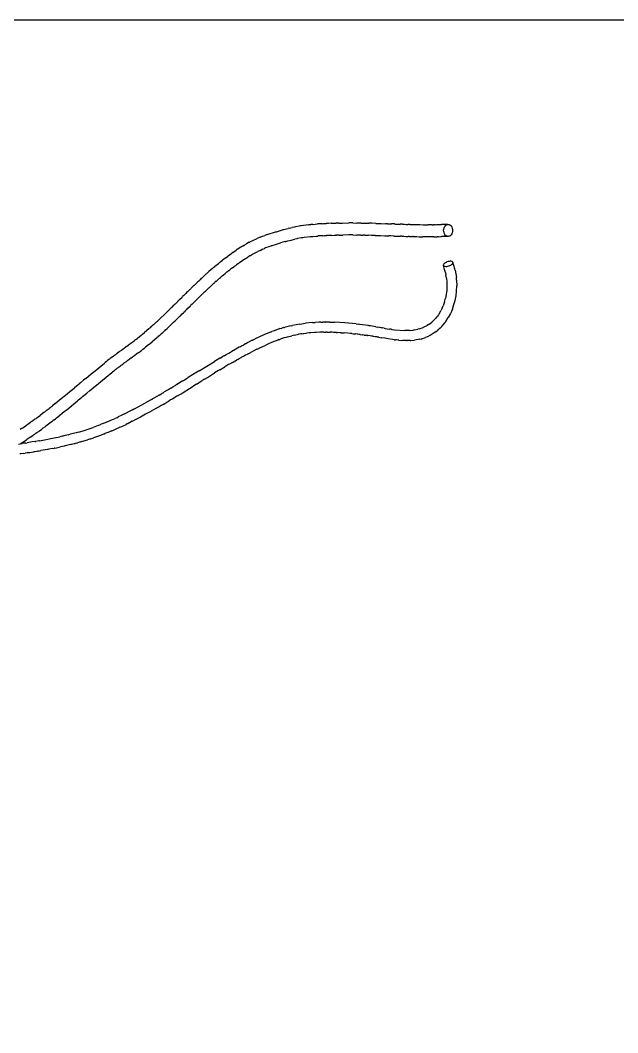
# Model space of a CAD drawing. Header units: millimetres. Extents: x -615 to -131, y -243 to 90.
# Drawn here: x -529.3 to -430.9, y -76.8 to 89.9 of the extents above; entities that cross this region are included whole.
import ezdxf

# ---------------------------------------------------------------- set-up
doc = ezdxf.new("R2010")
doc.units = ezdxf.units.MM
doc.layers.add('BORDER', color=7, linetype='Continuous')
doc.layers.add('VISIBLE', color=7, linetype='Continuous')

msp = doc.modelspace()

# ---------------------------------------------------------------- linework, layer by layer
at = {"layer": 'BORDER'}
msp.add_lwpolyline([(-615.3, -243.41), (-131.5, -243.41), (-131.5, 89.89), (-615.3, 89.89)], close=True, dxfattribs=at)
at = {"layer": 'VISIBLE'}
for points in [[(-488.58, 54.62), (-487.24, 55.06)], [(-487.24, 55.06), (-487.07, 55.09)], [(-487.07, 55.09), (-485.88, 55.44)], [(-485.88, 55.44), (-485.4, 55.57)], [(-485.4, 55.57), (-485.13, 55.63)], [(-484.94, 55.68), (-485.13, 55.63)], [(-484.94, 55.68), (-484.45, 55.79)], [(-484.09, 55.86), (-484.45, 55.79)], [(-483.93, 55.9), (-484.09, 55.86)], [(-483.31, 56.01), (-483.93, 55.9)], [(-483.09, 56.05), (-483.31, 56.01)], [(-482.99, 56.06), (-483.09, 56.05)], [(-481.81, 56.23), (-482.99, 56.06)], [(-481.81, 56.23), (-481.63, 56.25)], [(-481.63, 56.25), (-481.41, 56.27)], [(-481.09, 56.3), (-481.41, 56.27)], [(-481.09, 56.3), (-480.32, 56.36)], [(-480.17, 56.37), (-480.32, 56.36)], [(-479.54, 56.41), (-480.17, 56.37)], [(-479.54, 56.41), (-479.32, 56.42)], [(-479.32, 56.42), (-479.09, 56.43)], [(-479.09, 56.43), (-478.88, 56.44)], [(-478.75, 56.44), (-478.88, 56.44)], [(-478.51, 56.45), (-478.75, 56.44)], [(-478.05, 56.47), (-478.51, 56.45)], [(-478.05, 56.47), (-477.5, 56.49)], [(-477.5, 56.49), (-477.46, 56.49)], [(-477.46, 56.49), (-477.23, 56.49)], [(-476.8, 56.5), (-477.23, 56.49)], [(-476.8, 56.5), (-476.77, 56.5)], [(-476.77, 56.5), (-476.71, 56.51)], [(-476.71, 56.51), (-476.17, 56.52)], [(-476.17, 56.52), (-475.12, 56.53)], [(-474.48, 56.53), (-475.12, 56.53)], [(-474.48, 56.53), (-473.8, 56.52)], [(-473.62, 56.52), (-473.8, 56.52)], [(-473.29, 56.52), (-473.62, 56.52)], [(-473.11, 56.51), (-473.29, 56.52)], [(-473.11, 56.51), (-472.78, 56.51)], [(-472.78, 56.51), (-472.47, 56.5)], [(-472.47, 56.5), (-471.85, 56.49)], [(-471.36, 56.47), (-471.85, 56.49)], [(-470.72, 56.45), (-471.36, 56.47)], [(-470.72, 56.45), (-470.56, 56.45)], [(-470.56, 56.45), (-469.83, 56.43)], [(-469.83, 56.43), (-469.12, 56.4)], [(-468.79, 56.39), (-469.12, 56.4)], [(-468.79, 56.39), (-468.46, 56.38)], [(-468.46, 56.38), (-468.13, 56.37)], [(-467.72, 56.36), (-468.13, 56.37)], [(-467.64, 56.36), (-467.72, 56.36)], [(-467.64, 56.36), (-467.53, 56.35)], [(-467.53, 56.35), (-467.43, 56.35)], [(-467.43, 56.35), (-467.17, 56.34)], [(-467.17, 56.34), (-466.85, 56.33)], [(-466.85, 56.33), (-466.68, 56.33)], [(-466.57, 56.32), (-466.68, 56.33)], [(-466.32, 56.32), (-466.57, 56.32)], [(-466.32, 56.32), (-466, 56.31)], [(-466, 56.31), (-465.71, 56.3)], [(-465.71, 56.3), (-465.64, 56.3)], [(-465.64, 56.3), (-465.41, 56.29)], [(-465.19, 56.28), (-465.41, 56.29)], [(-465.08, 56.28), (-465.19, 56.28)], [(-465.08, 56.28), (-464.64, 56.27)], [(-464.64, 56.27), (-464.58, 56.27)], [(-464.58, 56.27), (-464.54, 56.27)], [(-464.54, 56.27), (-464.17, 56.26)], [(-464.17, 56.26), (-464.06, 56.26)], [(-464.06, 56.26), (-463.89, 56.25)], [(-463.89, 56.25), (-463.46, 56.25)], [(-463.46, 56.25), (-462.93, 56.24)], [(-462.93, 56.24), (-462.07, 56.24)], [(-461.93, 56.24), (-462.07, 56.24)], [(-461.86, 56.24), (-461.93, 56.24)], [(-461.43, 56.24), (-461.86, 56.24)], [(-461.43, 56.24), (-461.22, 56.24)], [(-460.92, 56.24), (-461.22, 56.24)], [(-460.92, 56.24), (-460.7, 56.25)], [(-460.7, 56.25), (-460.41, 56.25)], [(-460.41, 56.25), (-459.95, 56.26)], [(-459.95, 56.26), (-459.88, 56.26)], [(-459.46, 56.28), (-459.88, 56.26)], [(-459.53, 55.32), (-459.51, 55.51)], [(-459.51, 55.12), (-459.53, 55.32)], [(-459.51, 55.51), (-459.47, 55.7)], [(-459.47, 54.94), (-459.51, 55.12)], [(-459.47, 55.7), (-459.4, 55.87)], [(-458.86, 56.3), (-459.46, 56.28)], [(-459.4, 55.87), (-459.3, 56.02)], [(-459.3, 56.02), (-459.19, 56.14)], [(-459.19, 56.14), (-459.06, 56.22)], [(-459.06, 56.22), (-458.92, 56.28)], [(-458.92, 56.28), (-458.82, 56.29)], [(-458.86, 56.3), (-458.82, 56.29)], [(-458.82, 56.29), (-458.78, 56.29)], [(-458.78, 56.29), (-458.63, 56.26)], [(-458.63, 56.26), (-458.5, 56.2)], [(-458.5, 56.2), (-458.37, 56.1)], [(-458.37, 56.1), (-458.26, 55.98)], [(-458.26, 55.98), (-458.17, 55.82)], [(-458.17, 55.82), (-458.11, 55.64)], [(-458.11, 55.64), (-458.07, 55.47)], [(-458.07, 55.11), (-458.11, 54.92)], [(-458.07, 55.47), (-458.06, 55.3)], [(-458.06, 55.3), (-458.07, 55.11)], [(-491.55, 53.34), (-491.97, 53.11)], [(-491.55, 53.34), (-491.47, 53.39)], [(-491.47, 53.39), (-491.44, 53.4)], [(-491.44, 53.4), (-490.95, 53.65)], [(-490.95, 53.65), (-490.25, 53.97)], [(-489.74, 54.19), (-490.25, 53.97)], [(-489.74, 54.19), (-489.38, 54.33)], [(-489.38, 54.33), (-489, 54.47)], [(-488.58, 54.62), (-489, 54.47)], [(-485.65, 53.46), (-486.4, 53.25)], [(-485.65, 53.46), (-485.5, 53.5)], [(-485.5, 53.5), (-485.21, 53.57)], [(-485.21, 53.57), (-484.65, 53.71)], [(-484.65, 53.71), (-484.26, 53.8)], [(-484.26, 53.8), (-484.05, 53.85)], [(-483.72, 53.92), (-484.05, 53.85)], [(-483.57, 53.95), (-483.72, 53.92)], [(-483, 54.06), (-483.57, 53.95)], [(-482.73, 54.1), (-483, 54.06)], [(-482.49, 54.14), (-482.73, 54.1)], [(-481.48, 54.27), (-482.49, 54.14)], [(-481.48, 54.27), (-481.36, 54.29)], [(-481.36, 54.29), (-481.21, 54.3)], [(-481.21, 54.3), (-481.07, 54.32)], [(-481.07, 54.32), (-480.48, 54.37)], [(-480.48, 54.37), (-480.26, 54.38)], [(-480.17, 54.39), (-480.26, 54.38)], [(-479.45, 54.43), (-480.17, 54.39)], [(-479.45, 54.43), (-479.23, 54.44)], [(-479.23, 54.44), (-479.05, 54.45)], [(-479.05, 54.45), (-478.8, 54.46)], [(-478.69, 54.46), (-478.8, 54.46)], [(-478.49, 54.47), (-478.69, 54.46)], [(-477.95, 54.49), (-478.49, 54.47)], [(-477.95, 54.49), (-477.45, 54.51)], [(-477.4, 54.51), (-477.45, 54.51)], [(-477.4, 54.51), (-477.2, 54.51)], [(-477.06, 54.52), (-477.2, 54.51)], [(-476.71, 54.53), (-477.06, 54.52)], [(-476.71, 54.53), (-476.15, 54.54)], [(-475.14, 54.55), (-476.15, 54.54)], [(-474.51, 54.55), (-475.14, 54.55)], [(-474.51, 54.55), (-473.84, 54.54)], [(-473.67, 54.54), (-473.84, 54.54)], [(-473.33, 54.54), (-473.67, 54.54)], [(-473.17, 54.53), (-473.33, 54.54)], [(-473.17, 54.53), (-472.85, 54.53)], [(-472.53, 54.52), (-472.85, 54.53)], [(-472.53, 54.52), (-471.9, 54.51)], [(-471.41, 54.49), (-471.9, 54.51)], [(-470.8, 54.48), (-471.41, 54.49)], [(-470.8, 54.48), (-470.64, 54.47)], [(-470.64, 54.47), (-469.93, 54.45)], [(-469.93, 54.45), (-469.2, 54.43)], [(-469.2, 54.43), (-468.86, 54.42)], [(-468.86, 54.42), (-468.54, 54.41)], [(-468.21, 54.39), (-468.54, 54.41)], [(-467.81, 54.38), (-468.21, 54.39)], [(-467.7, 54.38), (-467.81, 54.38)], [(-467.7, 54.38), (-467.61, 54.38)], [(-467.61, 54.38), (-467.53, 54.37)], [(-467.53, 54.37), (-467.21, 54.36)], [(-467.21, 54.36), (-466.95, 54.35)], [(-466.95, 54.35), (-466.74, 54.35)], [(-466.74, 54.35), (-466.65, 54.34)], [(-466.35, 54.34), (-466.65, 54.34)], [(-466.35, 54.34), (-466.08, 54.33)], [(-466.08, 54.33), (-465.75, 54.32)], [(-465.75, 54.32), (-465.69, 54.32)], [(-465.69, 54.32), (-465.53, 54.31)], [(-465.53, 54.31), (-465.38, 54.31)], [(-465.15, 54.3), (-465.38, 54.31)], [(-465.15, 54.3), (-465.05, 54.3)], [(-465.05, 54.3), (-464.65, 54.29)], [(-464.57, 54.29), (-464.65, 54.29)], [(-464.57, 54.29), (-464.23, 54.28)], [(-464.23, 54.28), (-464.06, 54.28)], [(-464.06, 54.28), (-463.92, 54.28)], [(-463.92, 54.28), (-463.56, 54.27)], [(-463.56, 54.27), (-462.97, 54.26)], [(-462.09, 54.26), (-462.97, 54.26)], [(-461.95, 54.26), (-462.09, 54.26)], [(-461.87, 54.26), (-461.95, 54.26)], [(-461.44, 54.26), (-461.87, 54.26)], [(-461.13, 54.26), (-461.44, 54.26)], [(-461.13, 54.26), (-460.92, 54.26)], [(-460.92, 54.26), (-460.6, 54.27)], [(-460.39, 54.27), (-460.6, 54.27)], [(-460.39, 54.27), (-460.02, 54.28)], [(-460.02, 54.28), (-459.86, 54.28)], [(-458.79, 54.31), (-459.86, 54.28)], [(-459.41, 54.76), (-459.47, 54.94)], [(-459.31, 54.61), (-459.41, 54.76)], [(-459.2, 54.48), (-459.31, 54.61)], [(-459.08, 54.39), (-459.2, 54.48)], [(-458.94, 54.33), (-459.08, 54.39)], [(-458.79, 54.31), (-458.94, 54.33)], [(-458.77, 54.31), (-458.79, 54.31)], [(-458.79, 54.31), (-458.77, 54.31)], [(-458.65, 54.33), (-458.77, 54.31)], [(-458.51, 54.38), (-458.65, 54.33)], [(-458.38, 54.48), (-458.51, 54.38)], [(-458.27, 54.6), (-458.38, 54.48)], [(-458.18, 54.75), (-458.27, 54.6)], [(-458.11, 54.92), (-458.18, 54.75)], [(-494.25, 51.64), (-493.69, 52.03)], [(-493.62, 52.08), (-493.69, 52.03)], [(-493.51, 52.15), (-493.62, 52.08)], [(-492.91, 52.54), (-493.51, 52.15)], [(-492.82, 52.6), (-492.91, 52.54)], [(-492.63, 52.71), (-492.82, 52.6)], [(-492.63, 52.71), (-492.39, 52.86)], [(-492.39, 52.86), (-491.97, 53.11)], [(-490.46, 51.67), (-490.57, 51.62)], [(-490.46, 51.67), (-490.14, 51.84)], [(-489.75, 52.02), (-490.14, 51.84)], [(-489.75, 52.02), (-489.45, 52.16)], [(-489.29, 52.23), (-489.45, 52.16)], [(-489.29, 52.23), (-489.01, 52.34)], [(-488.84, 52.41), (-489.01, 52.34)], [(-488.15, 52.68), (-488.84, 52.41)], [(-487.88, 52.77), (-488.15, 52.68)], [(-487.88, 52.77), (-487.75, 52.82)], [(-487.75, 52.82), (-487.08, 53.04)], [(-487.08, 53.04), (-486.4, 53.25)], [(-496.63, 49.85), (-496.42, 50.02)], [(-496.42, 50.02), (-495.96, 50.39)], [(-495.79, 50.51), (-495.96, 50.39)], [(-495.71, 50.57), (-495.79, 50.51)], [(-495.46, 50.76), (-495.71, 50.57)], [(-495.46, 50.76), (-495.35, 50.85)], [(-495.35, 50.85), (-495.13, 51.01)], [(-495.01, 51.1), (-495.13, 51.01)], [(-495.01, 51.1), (-494.78, 51.26)], [(-494.78, 51.26), (-494.4, 51.53)], [(-494.25, 51.64), (-494.4, 51.53)], [(-493.26, 49.91), (-493.13, 50.01)], [(-493.13, 50.01), (-492.59, 50.38)], [(-492.52, 50.42), (-492.59, 50.38)], [(-492.42, 50.49), (-492.52, 50.42)], [(-492.42, 50.49), (-491.79, 50.91)], [(-491.42, 51.14), (-491.79, 50.91)], [(-491.42, 51.14), (-491.4, 51.15)], [(-491.4, 51.15), (-491.35, 51.18)], [(-491.35, 51.18), (-491.01, 51.38)], [(-491.01, 51.38), (-490.57, 51.62)], [(-459.14, 50.04), (-459.29, 49.96)], [(-458.98, 50.11), (-459.14, 50.04)], [(-458.81, 50.17), (-458.98, 50.11)], [(-458.64, 50.2), (-458.81, 50.17)], [(-458.48, 50.22), (-458.64, 50.2)], [(-458.33, 50.22), (-458.48, 50.22)], [(-458.2, 50.2), (-458.33, 50.22)], [(-458.1, 50.16), (-458.2, 50.2)], [(-458.03, 50.1), (-458.1, 50.16)], [(-458.01, 50.06), (-458.03, 50.1)], [(-458, 50.03), (-458.01, 50.06)], [(-457.85, 49.55), (-458.01, 50.06)], [(-458.01, 49.95), (-458, 50.03)], [(-498.43, 48.31), (-498.2, 48.52)], [(-497.88, 48.79), (-498.2, 48.52)], [(-497.8, 48.87), (-497.88, 48.79)], [(-497.61, 49.03), (-497.8, 48.87)], [(-497.61, 49.03), (-497.49, 49.13)], [(-497.49, 49.13), (-497.44, 49.18)], [(-497.33, 49.27), (-497.44, 49.18)], [(-497.2, 49.39), (-497.33, 49.27)], [(-497.2, 49.39), (-497.06, 49.5)], [(-497.06, 49.5), (-496.63, 49.85)], [(-495.49, 48.23), (-495.21, 48.46)], [(-495.21, 48.46), (-494.76, 48.81)], [(-494.63, 48.91), (-494.76, 48.81)], [(-494.3, 49.16), (-494.63, 48.91)], [(-494.3, 49.16), (-494.1, 49.31)], [(-494.1, 49.31), (-493.98, 49.39)], [(-493.98, 49.39), (-493.77, 49.55)], [(-493.77, 49.55), (-493.65, 49.64)], [(-493.4, 49.81), (-493.65, 49.64)], [(-493.4, 49.81), (-493.3, 49.88)], [(-493.26, 49.91), (-493.3, 49.88)], [(-459.56, 49.69), (-459.59, 49.61)], [(-459.59, 49.61), (-459.58, 49.54)], [(-459.58, 49.54), (-459.57, 49.53)], [(-459.55, 49.47), (-459.58, 49.54)], [(-459.57, 49.53), (-459.52, 49.47)], [(-459.5, 49.79), (-459.56, 49.69)], [(-459.49, 49.28), (-459.55, 49.47)], [(-459.52, 49.47), (-459.44, 49.42)], [(-459.41, 49.88), (-459.5, 49.79)], [(-459.38, 48.89), (-459.49, 49.28)], [(-459.44, 49.42), (-459.33, 49.39)], [(-459.29, 49.96), (-459.41, 49.88)], [(-459.25, 48.4), (-459.38, 48.89)], [(-459.33, 49.39), (-459.19, 49.38)], [(-459.25, 48.4), (-459.17, 48)], [(-459.19, 49.38), (-459.03, 49.38)], [(-459.03, 49.38), (-458.86, 49.41)], [(-458.86, 49.41), (-458.69, 49.46)], [(-458.69, 49.46), (-458.61, 49.49)], [(-458.61, 49.49), (-458.52, 49.52)], [(-458.52, 49.52), (-458.37, 49.6)], [(-458.37, 49.6), (-458.24, 49.68)], [(-458.24, 49.68), (-458.13, 49.77)], [(-458.13, 49.77), (-458.05, 49.86)], [(-458.05, 49.86), (-458.01, 49.95)], [(-457.69, 48.95), (-457.85, 49.55)], [(-457.64, 48.75), (-457.69, 48.95)], [(-457.64, 48.75), (-457.44, 47.56)], [(-500.31, 46.56), (-500.16, 46.7)], [(-500.16, 46.7), (-500.1, 46.76)], [(-500.1, 46.76), (-500.05, 46.81)], [(-500.05, 46.81), (-499.81, 47.03)], [(-499.7, 47.14), (-499.81, 47.03)], [(-499.7, 47.14), (-499.52, 47.3)], [(-499.52, 47.3), (-499.4, 47.42)], [(-499.4, 47.42), (-499.32, 47.5)], [(-499.32, 47.5), (-499.15, 47.65)], [(-499.15, 47.65), (-499.1, 47.69)], [(-499.02, 47.77), (-499.1, 47.69)], [(-499.02, 47.77), (-498.68, 48.08)], [(-498.68, 48.08), (-498.63, 48.13)], [(-498.63, 48.13), (-498.55, 48.2)], [(-498.43, 48.31), (-498.55, 48.2)], [(-497.22, 46.73), (-497.32, 46.64)], [(-497.13, 46.82), (-497.22, 46.73)], [(-497.01, 46.92), (-497.13, 46.82)], [(-497.01, 46.92), (-496.95, 46.97)], [(-496.95, 46.97), (-496.84, 47.08)], [(-496.84, 47.08), (-496.6, 47.28)], [(-496.6, 47.28), (-496.56, 47.32)], [(-496.43, 47.44), (-496.56, 47.32)], [(-496.43, 47.44), (-496.29, 47.56)], [(-496.29, 47.56), (-496.18, 47.65)], [(-496.18, 47.65), (-496.13, 47.69)], [(-495.99, 47.81), (-496.13, 47.69)], [(-495.99, 47.81), (-495.78, 47.99)], [(-495.78, 47.99), (-495.49, 48.23)], [(-459.08, 47.42), (-459.17, 48)], [(-459.08, 47.42), (-459.07, 47.36)], [(-459.07, 47.36), (-459.02, 46.85)], [(-459.02, 46.85), (-459.02, 46.79)], [(-459.02, 46.79), (-459.01, 46.66)], [(-459.01, 46.66), (-459, 46.37)], [(-457.41, 47.26), (-457.44, 47.56)], [(-457.39, 47.09), (-457.41, 47.26)], [(-457.39, 47.09), (-457.36, 46.18)], [(-501.85, 45.06), (-501.98, 44.93)], [(-501.71, 45.2), (-501.85, 45.06)], [(-501.53, 45.37), (-501.71, 45.2)], [(-501.53, 45.37), (-501.44, 45.47)], [(-501.44, 45.47), (-501.32, 45.58)], [(-501.32, 45.58), (-501.25, 45.65)], [(-501.25, 45.65), (-501.19, 45.71)], [(-501.19, 45.71), (-501.1, 45.79)], [(-501.1, 45.79), (-501.07, 45.83)], [(-501.07, 45.83), (-500.95, 45.94)], [(-500.89, 46), (-500.95, 45.94)], [(-500.72, 46.17), (-500.89, 46)], [(-500.72, 46.17), (-500.66, 46.23)], [(-500.62, 46.26), (-500.66, 46.23)], [(-500.52, 46.35), (-500.62, 46.26)], [(-500.52, 46.35), (-500.31, 46.56)], [(-498.9, 45.17), (-499.17, 44.91)], [(-498.9, 45.17), (-498.74, 45.32)], [(-498.74, 45.32), (-498.69, 45.37)], [(-498.46, 45.59), (-498.69, 45.37)], [(-498.46, 45.59), (-498.29, 45.75)], [(-498.29, 45.75), (-498.18, 45.85)], [(-498.18, 45.85), (-498.1, 45.93)], [(-498.1, 45.93), (-497.97, 46.04)], [(-497.97, 46.04), (-497.81, 46.19)], [(-497.81, 46.19), (-497.77, 46.23)], [(-497.77, 46.23), (-497.69, 46.3)], [(-497.69, 46.3), (-497.35, 46.61)], [(-497.35, 46.61), (-497.32, 46.64)], [(-459.06, 45.1), (-459.1, 44.79)], [(-459.02, 45.47), (-459.06, 45.1)], [(-459, 46.37), (-459.02, 45.47)], [(-457.49, 44.53), (-457.4, 45.32)], [(-457.4, 45.32), (-457.36, 46.18)], [(-503.66, 43.27), (-503.49, 43.43)], [(-503.49, 43.43), (-503.32, 43.6)], [(-503.32, 43.6), (-503.29, 43.64)], [(-503.29, 43.64), (-503.06, 43.87)], [(-503.06, 43.87), (-503.01, 43.91)], [(-503.01, 43.91), (-502.59, 44.33)], [(-502.59, 44.33), (-502.51, 44.41)], [(-502.31, 44.61), (-502.51, 44.41)], [(-501.98, 44.93), (-502.31, 44.61)], [(-500.65, 43.46), (-500.96, 43.16)], [(-500.6, 43.51), (-500.65, 43.46)], [(-500.47, 43.64), (-500.6, 43.51)], [(-500.34, 43.77), (-500.47, 43.64)], [(-500.34, 43.77), (-500.16, 43.94)], [(-500.16, 43.94), (-500.07, 44.04)], [(-499.98, 44.13), (-500.07, 44.04)], [(-499.98, 44.13), (-499.95, 44.15)], [(-499.84, 44.26), (-499.95, 44.15)], [(-499.84, 44.26), (-499.72, 44.37)], [(-499.72, 44.37), (-499.58, 44.51)], [(-499.51, 44.58), (-499.58, 44.51)], [(-499.36, 44.73), (-499.51, 44.58)], [(-499.36, 44.73), (-499.29, 44.79)], [(-499.29, 44.79), (-499.25, 44.83)], [(-499.17, 44.91), (-499.25, 44.83)], [(-459.39, 43.51), (-459.5, 43.2)], [(-459.39, 43.51), (-459.23, 44.13)], [(-459.16, 44.45), (-459.23, 44.13)], [(-459.1, 44.79), (-459.16, 44.45)], [(-457.83, 43.08), (-457.64, 43.77)], [(-457.64, 43.77), (-457.49, 44.53)], [(-505.35, 41.62), (-505.16, 41.81)], [(-505.16, 41.81), (-504.32, 42.62)], [(-504.32, 42.62), (-504.26, 42.68)], [(-504.26, 42.68), (-503.94, 42.99)], [(-503.94, 42.99), (-503.74, 43.19)], [(-503.74, 43.19), (-503.7, 43.23)], [(-503.7, 43.23), (-503.66, 43.27)], [(-502.57, 41.56), (-502.37, 41.76)], [(-502.37, 41.76), (-502.33, 41.8)], [(-502.29, 41.84), (-502.33, 41.8)], [(-502.29, 41.84), (-502.12, 42.01)], [(-502.09, 42.04), (-502.12, 42.01)], [(-502.09, 42.04), (-501.92, 42.21)], [(-501.88, 42.25), (-501.92, 42.21)], [(-501.88, 42.25), (-501.64, 42.48)], [(-501.64, 42.48), (-501.22, 42.9)], [(-501.22, 42.9), (-501.14, 42.98)], [(-500.96, 43.16), (-501.14, 42.98)], [(-460.04, 41.99), (-460.33, 41.51)], [(-460.01, 42.04), (-460.04, 41.99)], [(-460.01, 42.04), (-459.92, 42.2)], [(-459.78, 42.5), (-459.92, 42.2)], [(-459.78, 42.5), (-459.61, 42.89)], [(-459.5, 43.2), (-459.61, 42.89)], [(-458.23, 41.97), (-458.38, 41.65)], [(-458.08, 42.35), (-458.23, 41.97)], [(-458.08, 42.35), (-457.83, 43.08)], [(-507.08, 40), (-506.92, 40.15)], [(-506.92, 40.15), (-506.87, 40.19)], [(-506.87, 40.19), (-506.79, 40.27)], [(-506.79, 40.27), (-506.66, 40.38)], [(-506.66, 40.38), (-506.4, 40.62)], [(-506.4, 40.62), (-506.24, 40.78)], [(-506.24, 40.78), (-506.22, 40.79)], [(-506.22, 40.79), (-506.16, 40.85)], [(-506.16, 40.85), (-505.49, 41.48)], [(-505.49, 41.48), (-505.35, 41.62)], [(-504.66, 39.54), (-504, 40.18)], [(-504, 40.18), (-503.81, 40.36)], [(-503.81, 40.36), (-502.96, 41.19)], [(-502.96, 41.19), (-502.89, 41.25)], [(-502.89, 41.25), (-502.57, 41.56)], [(-483.23, 39.88), (-482.28, 40.01)], [(-481.1, 40.12), (-482.28, 40.01)], [(-481.1, 40.12), (-480.92, 40.14)], [(-480.92, 40.14), (-480.68, 40.15)], [(-480.07, 40.18), (-480.68, 40.15)], [(-479.98, 40.19), (-480.07, 40.18)], [(-479.77, 40.19), (-479.98, 40.19)], [(-479.73, 40.19), (-479.77, 40.19)], [(-479.73, 40.19), (-479.43, 40.2)], [(-479.02, 40.21), (-479.43, 40.2)], [(-479.02, 40.21), (-478.96, 40.21)], [(-478.9, 40.21), (-478.96, 40.21)], [(-478.67, 40.21), (-478.9, 40.21)], [(-478.55, 40.21), (-478.67, 40.21)], [(-478.25, 40.21), (-478.55, 40.21)], [(-478.25, 40.21), (-478.14, 40.2)], [(-478.14, 40.2), (-478.04, 40.2)], [(-478.04, 40.2), (-477.79, 40.2)], [(-477.79, 40.2), (-477.51, 40.19)], [(-475.78, 40.09), (-477.51, 40.19)], [(-473.95, 39.92), (-475.78, 40.09)], [(-461.75, 39.99), (-461.46, 40.22)], [(-461.2, 40.46), (-461.46, 40.22)], [(-461.09, 40.56), (-461.2, 40.46)], [(-460.96, 40.7), (-461.09, 40.56)], [(-460.96, 40.7), (-460.81, 40.87)], [(-460.7, 41), (-460.81, 40.87)], [(-460.55, 41.2), (-460.7, 41)], [(-460.39, 41.42), (-460.55, 41.2)], [(-460.33, 41.51), (-460.39, 41.42)], [(-459.67, 39.69), (-459.28, 40.16)], [(-459.28, 40.16), (-459.23, 40.24)], [(-459.18, 40.31), (-459.23, 40.24)], [(-459.18, 40.31), (-458.77, 40.94)], [(-458.38, 41.65), (-458.77, 40.94)], [(-509.1, 38.23), (-508.8, 38.49)], [(-508.09, 39.09), (-508.8, 38.49)], [(-507.99, 39.19), (-508.09, 39.09)], [(-507.87, 39.29), (-507.99, 39.19)], [(-507.74, 39.41), (-507.87, 39.29)], [(-507.61, 39.53), (-507.74, 39.41)], [(-507.45, 39.67), (-507.61, 39.53)], [(-507.33, 39.77), (-507.45, 39.67)], [(-507.33, 39.77), (-507.14, 39.95)], [(-507.14, 39.95), (-507.08, 40)], [(-505.97, 38.33), (-505.77, 38.51)], [(-505.77, 38.51), (-505.73, 38.55)], [(-505.55, 38.71), (-505.73, 38.55)], [(-505.46, 38.79), (-505.55, 38.71)], [(-505.46, 38.79), (-505.33, 38.91)], [(-505.33, 38.91), (-505.07, 39.16)], [(-505.07, 39.16), (-504.91, 39.31)], [(-504.91, 39.31), (-504.89, 39.33)], [(-504.89, 39.33), (-504.83, 39.39)], [(-504.66, 39.54), (-504.83, 39.39)], [(-488.31, 38.47), (-489.05, 38.16)], [(-488.08, 38.56), (-488.31, 38.47)], [(-488.08, 38.56), (-487.92, 38.63)], [(-487.92, 38.63), (-487.84, 38.65)], [(-487.62, 38.74), (-487.84, 38.65)], [(-487.19, 38.89), (-487.62, 38.74)], [(-487.19, 38.89), (-487.03, 38.95)], [(-486.7, 39.06), (-487.03, 38.95)], [(-486.48, 39.13), (-486.7, 39.06)], [(-486.48, 39.13), (-486.18, 39.22)], [(-485.84, 39.31), (-486.18, 39.22)], [(-485.84, 39.31), (-485.79, 39.33)], [(-485.79, 39.33), (-485.64, 39.37)], [(-485.35, 39.45), (-485.64, 39.37)], [(-484.97, 39.54), (-485.35, 39.45)], [(-484.66, 39.61), (-484.97, 39.54)], [(-484.66, 39.61), (-484.44, 39.66)], [(-483.23, 39.88), (-484.44, 39.66)], [(-482.68, 38.33), (-482.54, 38.34)], [(-482.54, 38.34), (-482.12, 38.4)], [(-481.66, 38.44), (-482.12, 38.4)], [(-481.38, 38.47), (-481.66, 38.44)], [(-480.78, 38.51), (-481.38, 38.47)], [(-480.55, 38.52), (-480.78, 38.51)], [(-479.9, 38.54), (-480.55, 38.52)], [(-479.27, 38.55), (-479.9, 38.54)], [(-479.27, 38.55), (-479.09, 38.55)], [(-479.09, 38.55), (-479, 38.55)], [(-479, 38.55), (-478.95, 38.55)], [(-478.72, 38.55), (-478.95, 38.55)], [(-478.72, 38.55), (-478.66, 38.55)], [(-478.66, 38.55), (-478.37, 38.54)], [(-478.37, 38.54), (-478.21, 38.54)], [(-477.91, 38.53), (-478.21, 38.54)], [(-477.66, 38.52), (-477.91, 38.53)], [(-477.44, 38.51), (-477.66, 38.52)], [(-477.31, 38.5), (-477.44, 38.51)], [(-477.18, 38.5), (-477.31, 38.5)], [(-477.18, 38.5), (-477, 38.49)], [(-476.63, 38.47), (-477, 38.49)], [(-476.43, 38.46), (-476.63, 38.47)], [(-476.43, 38.46), (-476.22, 38.44)], [(-476.22, 38.44), (-475.91, 38.42)], [(-475.31, 38.37), (-475.91, 38.42)], [(-474.95, 38.34), (-475.31, 38.37)], [(-474.93, 38.34), (-474.95, 38.34)], [(-474.89, 38.34), (-474.93, 38.34)], [(-474.67, 38.32), (-474.89, 38.34)], [(-473.95, 39.92), (-473.62, 39.88)], [(-473.36, 39.84), (-473.62, 39.88)], [(-472.42, 39.71), (-473.36, 39.84)], [(-472, 39.65), (-472.42, 39.71)], [(-471.92, 39.64), (-472, 39.65)], [(-471.8, 39.62), (-471.92, 39.64)], [(-471.67, 39.6), (-471.8, 39.62)], [(-471.59, 39.58), (-471.67, 39.6)], [(-470.71, 39.42), (-471.59, 39.58)], [(-470.71, 39.42), (-470.42, 39.39)], [(-470.11, 39.34), (-470.42, 39.39)], [(-470.07, 39.33), (-470.11, 39.34)], [(-469.78, 39.28), (-470.07, 39.33)], [(-469.78, 39.28), (-469.63, 39.25)], [(-469.35, 39.21), (-469.63, 39.25)], [(-469.35, 39.21), (-469.17, 39.18)], [(-469.17, 39.18), (-468.82, 39.12)], [(-468.82, 39.12), (-468.43, 39.06)], [(-468.24, 39.03), (-468.43, 39.06)], [(-468.17, 39.02), (-468.24, 39.03)], [(-468.17, 39.02), (-468.04, 39)], [(-468.04, 39), (-467.6, 38.95)], [(-467.6, 38.95), (-465.92, 38.82)], [(-465.52, 38.82), (-465.92, 38.82)], [(-465.15, 38.84), (-465.52, 38.82)], [(-465.15, 38.84), (-464.61, 38.89)], [(-464.61, 38.89), (-464.49, 38.9)], [(-464.26, 38.94), (-464.49, 38.9)], [(-464.26, 38.94), (-463.79, 39.04)], [(-463.71, 39.06), (-463.79, 39.04)], [(-463.51, 39.11), (-463.71, 39.06)], [(-463.51, 39.11), (-462.93, 39.32)], [(-462.88, 39.34), (-462.93, 39.32)], [(-462.71, 39.41), (-462.88, 39.34)], [(-462.71, 39.41), (-462.61, 39.46)], [(-462.61, 39.46), (-462.26, 39.65)], [(-462.04, 39.79), (-462.26, 39.65)], [(-462.04, 39.79), (-461.75, 39.99)], [(-461.1, 38.42), (-461.25, 38.31)], [(-460.96, 38.51), (-461.1, 38.42)], [(-460.74, 38.68), (-460.96, 38.51)], [(-460.74, 38.68), (-460.47, 38.89)], [(-460.11, 39.22), (-460.47, 38.89)], [(-460.11, 39.22), (-460.01, 39.32)], [(-459.82, 39.51), (-460.01, 39.32)], [(-459.82, 39.51), (-459.67, 39.69)], [(-511.21, 36.61), (-511.05, 36.72)], [(-511.01, 36.75), (-511.05, 36.72)], [(-510.93, 36.81), (-511.01, 36.75)], [(-510.87, 36.86), (-510.93, 36.81)], [(-510.87, 36.86), (-510.71, 36.97)], [(-510.71, 36.97), (-510.45, 37.17)], [(-510.45, 37.17), (-510.37, 37.23)], [(-510.37, 37.23), (-510.25, 37.32)], [(-510.25, 37.32), (-510.22, 37.34)], [(-510.22, 37.34), (-510.01, 37.5)], [(-509.92, 37.58), (-510.01, 37.5)], [(-509.92, 37.58), (-509.89, 37.6)], [(-509.89, 37.6), (-509.4, 37.99)], [(-509.4, 37.99), (-509.36, 38.02)], [(-509.36, 38.02), (-509.26, 38.1)], [(-509.26, 38.1), (-509.1, 38.23)], [(-508.02, 36.56), (-507.86, 36.69)], [(-507.86, 36.69), (-507.55, 36.95)], [(-506.81, 37.58), (-507.55, 36.95)], [(-506.7, 37.68), (-506.81, 37.58)], [(-506.56, 37.81), (-506.7, 37.68)], [(-506.56, 37.81), (-506.41, 37.94)], [(-506.41, 37.94), (-506.29, 38.05)], [(-506.14, 38.18), (-506.29, 38.05)], [(-506.03, 38.28), (-506.14, 38.18)], [(-505.97, 38.33), (-506.03, 38.28)], [(-492.03, 36.7), (-492.15, 36.64)], [(-492.03, 36.7), (-491.89, 36.78)], [(-491.53, 36.97), (-491.89, 36.78)], [(-491.04, 37.22), (-491.53, 36.97)], [(-491.04, 37.22), (-490.98, 37.25)], [(-490.65, 37.42), (-490.98, 37.25)], [(-490.58, 37.45), (-490.65, 37.42)], [(-490.58, 37.45), (-490.56, 37.46)], [(-489.26, 38.07), (-490.56, 37.46)], [(-489.14, 38.12), (-489.26, 38.07)], [(-489.05, 38.16), (-489.14, 38.12)], [(-488.28, 36.67), (-488.79, 36.44)], [(-487.97, 36.81), (-488.28, 36.67)], [(-487.63, 36.95), (-487.97, 36.81)], [(-487.58, 36.97), (-487.63, 36.95)], [(-487.52, 36.99), (-487.58, 36.97)], [(-487.28, 37.09), (-487.52, 36.99)], [(-486.83, 37.26), (-487.28, 37.09)], [(-486.66, 37.32), (-486.83, 37.26)], [(-486.66, 37.32), (-486.51, 37.37)], [(-486.17, 37.49), (-486.51, 37.37)], [(-486.14, 37.5), (-486.17, 37.49)], [(-485.97, 37.56), (-486.14, 37.5)], [(-485.84, 37.6), (-485.97, 37.56)], [(-485.5, 37.7), (-485.84, 37.6)], [(-485.5, 37.7), (-485.42, 37.73)], [(-485.42, 37.73), (-485.26, 37.78)], [(-485.26, 37.78), (-484.52, 37.97)], [(-484.32, 38.02), (-484.52, 37.97)], [(-484.1, 38.07), (-484.32, 38.02)], [(-484.1, 38.07), (-483.43, 38.2)], [(-483.3, 38.23), (-483.43, 38.2)], [(-483.06, 38.27), (-483.3, 38.23)], [(-482.91, 38.29), (-483.06, 38.27)], [(-482.91, 38.29), (-482.68, 38.33)], [(-474.67, 38.32), (-474.44, 38.3)], [(-474.44, 38.3), (-474.4, 38.29)], [(-474.4, 38.29), (-474.07, 38.26)], [(-473.79, 38.23), (-474.07, 38.26)], [(-473.65, 38.21), (-473.79, 38.23)], [(-473.43, 38.19), (-473.65, 38.21)], [(-473.28, 38.17), (-473.43, 38.19)], [(-473.28, 38.17), (-472.96, 38.13)], [(-472.96, 38.13), (-472.91, 38.12)], [(-472.87, 38.12), (-472.91, 38.12)], [(-472.61, 38.08), (-472.87, 38.12)], [(-472.61, 38.08), (-472.31, 38.04)], [(-472.13, 38.02), (-472.31, 38.04)], [(-472.13, 38.02), (-472.06, 38.01)], [(-471.95, 37.99), (-472.06, 38.01)], [(-471.63, 37.94), (-471.95, 37.99)], [(-471.39, 37.91), (-471.63, 37.94)], [(-471.2, 37.88), (-471.39, 37.91)], [(-471.09, 37.86), (-471.2, 37.88)], [(-470.78, 37.81), (-471.09, 37.86)], [(-470.76, 37.81), (-470.78, 37.81)], [(-470.5, 37.76), (-470.76, 37.81)], [(-470.42, 37.75), (-470.5, 37.76)], [(-470.21, 37.72), (-470.42, 37.75)], [(-470.21, 37.72), (-469.79, 37.64)], [(-469.19, 37.54), (-469.79, 37.64)], [(-469.14, 37.54), (-469.19, 37.54)], [(-468.92, 37.5), (-469.14, 37.54)], [(-468.69, 37.46), (-468.92, 37.5)], [(-467.96, 37.35), (-468.69, 37.46)], [(-467.67, 37.31), (-467.96, 37.35)], [(-467.67, 37.31), (-467.55, 37.3)], [(-467.55, 37.3), (-467.45, 37.29)], [(-467.32, 37.27), (-467.45, 37.29)], [(-467, 37.24), (-467.32, 37.27)], [(-466.89, 37.23), (-467, 37.24)], [(-466.89, 37.23), (-466.3, 37.18)], [(-466.08, 37.17), (-466.3, 37.18)], [(-465.63, 37.16), (-466.08, 37.17)], [(-465.63, 37.16), (-465.52, 37.16)], [(-465.4, 37.16), (-465.52, 37.16)], [(-465.16, 37.17), (-465.4, 37.16)], [(-465.04, 37.17), (-465.16, 37.17)], [(-465.04, 37.17), (-464.92, 37.18)], [(-464.92, 37.18), (-464.31, 37.24)], [(-464.04, 37.27), (-464.31, 37.24)], [(-463.71, 37.33), (-464.04, 37.27)], [(-463.44, 37.39), (-463.71, 37.33)], [(-463.44, 37.39), (-463.18, 37.46)], [(-463.11, 37.48), (-463.18, 37.46)], [(-463.11, 37.48), (-462.54, 37.67)], [(-462.25, 37.79), (-462.54, 37.67)], [(-462.19, 37.81), (-462.25, 37.79)], [(-461.8, 38), (-462.19, 37.81)], [(-461.58, 38.12), (-461.8, 38)], [(-461.25, 38.31), (-461.58, 38.12)], [(-513.47, 34.95), (-513.31, 35.07)], [(-513.31, 35.07), (-512.94, 35.35)], [(-512.94, 35.35), (-512.83, 35.43)], [(-512.83, 35.43), (-512.66, 35.56)], [(-512.66, 35.56), (-512.54, 35.64)], [(-512.54, 35.64), (-512.35, 35.78)], [(-512.35, 35.78), (-512.08, 35.98)], [(-512.08, 35.98), (-511.91, 36.1)], [(-511.75, 36.22), (-511.91, 36.1)], [(-511.75, 36.22), (-511.46, 36.42)], [(-511.46, 36.42), (-511.21, 36.61)], [(-509.91, 35.11), (-510.17, 34.92)], [(-509.83, 35.16), (-509.91, 35.11)], [(-509.78, 35.2), (-509.83, 35.16)], [(-509.78, 35.2), (-509.74, 35.22)], [(-509.74, 35.22), (-509.46, 35.43)], [(-509.46, 35.43), (-509.31, 35.55)], [(-509.31, 35.55), (-509.17, 35.65)], [(-509.1, 35.71), (-509.17, 35.65)], [(-509.1, 35.71), (-509.04, 35.75)], [(-509.04, 35.75), (-508.81, 35.93)], [(-508.73, 35.99), (-508.81, 35.93)], [(-508.73, 35.99), (-508.64, 36.06)], [(-508.15, 36.46), (-508.64, 36.06)], [(-508.15, 36.46), (-508.1, 36.5)], [(-508.1, 36.5), (-508.02, 36.56)], [(-495.35, 34.85), (-494.93, 35.09)], [(-494.93, 35.09), (-494.64, 35.26)], [(-494.64, 35.26), (-494.59, 35.28)], [(-494.59, 35.28), (-494.46, 35.36)], [(-494.41, 35.39), (-494.46, 35.36)], [(-494.15, 35.53), (-494.41, 35.39)], [(-494.15, 35.53), (-494.06, 35.58)], [(-494.06, 35.58), (-494.02, 35.61)], [(-493.47, 35.91), (-494.02, 35.61)], [(-493.2, 36.07), (-493.47, 35.91)], [(-493.02, 36.16), (-493.2, 36.07)], [(-492.97, 36.19), (-493.02, 36.16)], [(-492.97, 36.19), (-492.8, 36.29)], [(-492.8, 36.29), (-492.46, 36.47)], [(-492.15, 36.64), (-492.46, 36.47)], [(-491.74, 34.98), (-491.4, 35.16)], [(-491.4, 35.16), (-491.3, 35.22)], [(-491.3, 35.22), (-491.16, 35.29)], [(-491.16, 35.29), (-491, 35.37)], [(-490.27, 35.74), (-491, 35.37)], [(-490.24, 35.75), (-490.27, 35.74)], [(-490.24, 35.75), (-489.99, 35.87)], [(-489.99, 35.87), (-489.83, 35.96)], [(-489.83, 35.96), (-489.78, 35.98)], [(-489.78, 35.98), (-489.39, 36.16)], [(-489.39, 36.16), (-488.79, 36.44)], [(-516.94, 32.21), (-515.38, 33.47)], [(-515.38, 33.47), (-515.28, 33.55)], [(-515.06, 33.72), (-515.28, 33.55)], [(-514.94, 33.82), (-515.06, 33.72)], [(-514.86, 33.88), (-514.94, 33.82)], [(-514.65, 34.04), (-514.86, 33.88)], [(-514.56, 34.12), (-514.65, 34.04)], [(-514.44, 34.21), (-514.56, 34.12)], [(-514.26, 34.35), (-514.44, 34.21)], [(-514.08, 34.49), (-514.26, 34.35)], [(-514.08, 34.49), (-513.99, 34.56)], [(-513.99, 34.56), (-513.9, 34.62)], [(-513.9, 34.62), (-513.73, 34.76)], [(-513.73, 34.76), (-513.55, 34.89)], [(-513.55, 34.89), (-513.47, 34.95)], [(-512.37, 33.3), (-512.29, 33.36)], [(-512.29, 33.36), (-512.14, 33.48)], [(-512.14, 33.48), (-511.78, 33.75)], [(-511.78, 33.75), (-511.61, 33.87)], [(-511.61, 33.87), (-511.51, 33.95)], [(-511.51, 33.95), (-511.39, 34.03)], [(-511.39, 34.03), (-511.2, 34.17)], [(-511.04, 34.29), (-511.2, 34.17)], [(-511.04, 34.29), (-510.78, 34.48)], [(-510.78, 34.48), (-510.6, 34.6)], [(-510.6, 34.6), (-510.32, 34.8)], [(-510.32, 34.8), (-510.17, 34.92)], [(-499.51, 32.38), (-497.26, 33.74)], [(-496.37, 34.26), (-497.26, 33.74)], [(-496.32, 34.29), (-496.37, 34.26)], [(-496.32, 34.29), (-496.05, 34.44)], [(-495.81, 34.58), (-496.05, 34.44)], [(-495.66, 34.67), (-495.81, 34.58)], [(-495.66, 34.67), (-495.35, 34.85)], [(-494.31, 33.58), (-494.79, 33.3)], [(-494.31, 33.58), (-494.02, 33.74)], [(-493.98, 33.76), (-494.02, 33.74)], [(-493.98, 33.76), (-493.8, 33.86)], [(-493.8, 33.86), (-493.6, 33.98)], [(-493.41, 34.08), (-493.6, 33.98)], [(-493.41, 34.08), (-493.28, 34.15)], [(-492.92, 34.35), (-493.28, 34.15)], [(-492.8, 34.42), (-492.92, 34.35)], [(-492.68, 34.48), (-492.8, 34.42)], [(-492.57, 34.54), (-492.68, 34.48)], [(-492.31, 34.68), (-492.57, 34.54)], [(-492.17, 34.75), (-492.31, 34.68)], [(-491.91, 34.89), (-492.17, 34.75)], [(-491.82, 34.94), (-491.91, 34.89)], [(-491.74, 34.98), (-491.82, 34.94)], [(-518.47, 30.95), (-517.59, 31.67)], [(-517.59, 31.67), (-516.94, 32.21)], [(-515.72, 30.65), (-514.17, 31.9)], [(-514.17, 31.9), (-514.07, 31.98)], [(-513.86, 32.15), (-514.07, 31.98)], [(-513.73, 32.25), (-513.86, 32.15)], [(-513.73, 32.25), (-513.67, 32.29)], [(-513.54, 32.4), (-513.67, 32.29)], [(-513.54, 32.4), (-513.33, 32.56)], [(-513.24, 32.64), (-513.33, 32.56)], [(-513.24, 32.64), (-513.07, 32.77)], [(-513.07, 32.77), (-512.98, 32.83)], [(-512.98, 32.83), (-512.8, 32.97)], [(-512.8, 32.97), (-512.64, 33.1)], [(-512.64, 33.1), (-512.55, 33.17)], [(-512.55, 33.17), (-512.37, 33.3)], [(-500.17, 31.97), (-501.62, 31.07)], [(-499.9, 32.14), (-500.17, 31.97)], [(-499.81, 32.19), (-499.9, 32.14)], [(-499.81, 32.19), (-499.51, 32.38)], [(-498.43, 31.11), (-497.24, 31.84)], [(-496.58, 32.24), (-497.24, 31.84)], [(-496.5, 32.29), (-496.58, 32.24)], [(-496.42, 32.34), (-496.5, 32.29)], [(-496.36, 32.38), (-496.42, 32.34)], [(-496.36, 32.38), (-495.59, 32.84)], [(-495.38, 32.96), (-495.59, 32.84)], [(-495.31, 33), (-495.38, 32.96)], [(-494.96, 33.21), (-495.31, 33)], [(-494.79, 33.3), (-494.96, 33.21)], [(-519.75, 29.88), (-519.55, 30.05)], [(-519.33, 30.23), (-519.55, 30.05)], [(-519.33, 30.23), (-518.84, 30.64)], [(-518.47, 30.95), (-518.84, 30.64)], [(-517.23, 29.41), (-516.36, 30.13)], [(-516.36, 30.13), (-515.72, 30.65)], [(-503.14, 30.14), (-503.37, 29.99)], [(-503.14, 30.14), (-503.02, 30.21)], [(-502.6, 30.47), (-503.02, 30.21)], [(-502.54, 30.5), (-502.6, 30.47)], [(-502.5, 30.52), (-502.54, 30.5)], [(-502.5, 30.52), (-502.36, 30.61)], [(-502.36, 30.61), (-502.21, 30.7)], [(-502.21, 30.7), (-501.76, 30.99)], [(-501.63, 31.06), (-501.76, 30.99)], [(-501.62, 31.07), (-501.63, 31.06)], [(-500.25, 29.98), (-499.45, 30.48)], [(-499.05, 30.72), (-499.45, 30.48)], [(-498.91, 30.81), (-499.05, 30.72)], [(-498.91, 30.81), (-498.43, 31.11)], [(-522.5, 27.61), (-521.52, 28.42)], [(-521.52, 28.42), (-521.09, 28.77)], [(-521.09, 28.77), (-520.88, 28.95)], [(-520.88, 28.95), (-520.39, 29.36)], [(-520.24, 29.48), (-520.39, 29.36)], [(-520.24, 29.48), (-519.83, 29.82)], [(-519.75, 29.88), (-519.83, 29.82)], [(-518.59, 28.28), (-518.51, 28.34)], [(-518.51, 28.34), (-518.31, 28.51)], [(-518.31, 28.51), (-517.8, 28.93)], [(-517.8, 28.93), (-517.59, 29.1)], [(-517.59, 29.1), (-517.23, 29.41)], [(-506.13, 28.33), (-506.08, 28.36)], [(-506.08, 28.36), (-505.97, 28.42)], [(-505.97, 28.42), (-505.92, 28.45)], [(-505.7, 28.58), (-505.92, 28.45)], [(-505.7, 28.58), (-505.63, 28.63)], [(-505.63, 28.63), (-505.59, 28.65)], [(-505.13, 28.93), (-505.59, 28.65)], [(-504.78, 29.14), (-505.13, 28.93)], [(-504.62, 29.23), (-504.78, 29.14)], [(-504.45, 29.33), (-504.62, 29.23)], [(-504.45, 29.33), (-504.1, 29.55)], [(-504.1, 29.55), (-503.76, 29.75)], [(-503.76, 29.75), (-503.74, 29.77)], [(-503.74, 29.77), (-503.63, 29.83)], [(-503.47, 29.93), (-503.63, 29.83)], [(-503.44, 29.95), (-503.47, 29.93)], [(-503.44, 29.95), (-503.37, 29.99)], [(-503.25, 28.13), (-502.89, 28.35)], [(-502.89, 28.35), (-502.77, 28.42)], [(-502.77, 28.42), (-502.43, 28.63)], [(-502.43, 28.63), (-501.37, 29.29)], [(-501.37, 29.29), (-500.78, 29.65)], [(-500.69, 29.71), (-500.78, 29.65)], [(-500.25, 29.98), (-500.69, 29.71)], [(-523.48, 26.82), (-523.95, 26.45)], [(-523.48, 26.82), (-522.5, 27.61)], [(-520.84, 26.41), (-519.85, 27.23)], [(-519.65, 27.4), (-519.85, 27.23)], [(-519.65, 27.4), (-519.14, 27.81)], [(-519.14, 27.81), (-518.99, 27.94)], [(-518.99, 27.94), (-518.59, 28.28)], [(-510.56, 25.86), (-508.63, 26.9)], [(-507.65, 27.45), (-508.63, 26.9)], [(-507.65, 27.45), (-507.46, 27.56)], [(-507.14, 27.74), (-507.46, 27.56)], [(-506.77, 27.96), (-507.14, 27.74)], [(-506.38, 28.18), (-506.77, 27.96)], [(-506.38, 28.18), (-506.13, 28.33)], [(-505.73, 26.65), (-505.47, 26.8)], [(-505.44, 26.82), (-505.47, 26.8)], [(-505.44, 26.82), (-505.27, 26.92)], [(-505.27, 26.92), (-505.1, 27.02)], [(-505.1, 27.02), (-504.92, 27.13)], [(-504.92, 27.13), (-504.8, 27.2)], [(-504.49, 27.39), (-504.8, 27.2)], [(-504.36, 27.46), (-504.49, 27.39)], [(-504.22, 27.54), (-504.36, 27.46)], [(-504.14, 27.59), (-504.22, 27.54)], [(-503.86, 27.77), (-504.14, 27.59)], [(-503.74, 27.84), (-503.86, 27.77)], [(-503.46, 28.01), (-503.74, 27.84)], [(-503.38, 28.06), (-503.46, 28.01)], [(-503.25, 28.13), (-503.38, 28.06)], [(-525.57, 25.18), (-525.99, 24.86)], [(-525.37, 25.33), (-525.57, 25.18)], [(-525.28, 25.41), (-525.37, 25.33)], [(-525.28, 25.41), (-525.15, 25.5)], [(-525.09, 25.55), (-525.15, 25.5)], [(-525.01, 25.61), (-525.09, 25.55)], [(-524.85, 25.73), (-525.01, 25.61)], [(-524.85, 25.73), (-524.8, 25.78)], [(-524.8, 25.78), (-524.5, 26.01)], [(-524.5, 26.01), (-524.45, 26.05)], [(-524.45, 26.05), (-524.34, 26.14)], [(-524.34, 26.14), (-524.28, 26.18)], [(-524.28, 26.18), (-524.23, 26.22)], [(-524.23, 26.22), (-524.18, 26.26)], [(-524.08, 26.34), (-524.18, 26.26)], [(-524.08, 26.34), (-523.95, 26.45)], [(-522.74, 24.88), (-522.27, 25.25)], [(-522.27, 25.25), (-521.27, 26.06)], [(-521.27, 26.06), (-520.84, 26.41)], [(-512.22, 25.03), (-512.52, 24.88)], [(-512.15, 25.06), (-512.22, 25.03)], [(-512.15, 25.06), (-512.13, 25.07)], [(-510.99, 25.64), (-512.13, 25.07)], [(-510.85, 25.71), (-510.99, 25.64)], [(-510.56, 25.86), (-510.85, 25.71)], [(-508.61, 25.03), (-509.47, 24.57)], [(-507.84, 25.45), (-508.61, 25.03)], [(-507.74, 25.5), (-507.84, 25.45)], [(-507.74, 25.5), (-507.67, 25.54)], [(-506.9, 25.97), (-507.67, 25.54)], [(-506.86, 26), (-506.9, 25.97)], [(-506.8, 26.03), (-506.86, 26)], [(-506.61, 26.14), (-506.8, 26.03)], [(-506.37, 26.28), (-506.61, 26.14)], [(-506.06, 26.46), (-506.37, 26.28)], [(-505.73, 26.65), (-506.06, 26.46)], [(-527.99, 23.4), (-528.14, 23.3)], [(-527.99, 23.4), (-527.54, 23.72)], [(-527.37, 23.84), (-527.54, 23.72)], [(-527.19, 23.98), (-527.37, 23.84)], [(-526.91, 24.18), (-527.19, 23.98)], [(-526.91, 24.18), (-526.77, 24.28)], [(-526.77, 24.28), (-526.65, 24.37)], [(-526.65, 24.37), (-526.5, 24.48)], [(-526.5, 24.48), (-526.3, 24.63)], [(-526.3, 24.63), (-526.23, 24.68)], [(-526.23, 24.68), (-525.99, 24.86)], [(-524.39, 23.59), (-524.82, 23.26)], [(-524.18, 23.75), (-524.39, 23.59)], [(-524.08, 23.83), (-524.18, 23.75)], [(-524.08, 23.83), (-524.02, 23.87)], [(-524.02, 23.87), (-523.9, 23.97)], [(-523.68, 24.14), (-523.9, 23.97)], [(-523.68, 24.14), (-523.47, 24.31)], [(-523.47, 24.31), (-523.26, 24.47)], [(-523.26, 24.47), (-523.07, 24.61)], [(-523.03, 24.65), (-523.07, 24.61)], [(-523.03, 24.65), (-522.8, 24.83)], [(-522.8, 24.83), (-522.74, 24.88)], [(-516.13, 23.3), (-515.91, 23.39)], [(-515.29, 23.64), (-515.91, 23.39)], [(-515.16, 23.69), (-515.29, 23.64)], [(-514.96, 23.78), (-515.16, 23.69)], [(-514.85, 23.82), (-514.96, 23.78)], [(-514.7, 23.89), (-514.85, 23.82)], [(-514.7, 23.89), (-514.53, 23.96)], [(-514.53, 23.96), (-514.33, 24.05)], [(-514.33, 24.05), (-513.92, 24.23)], [(-513.92, 24.23), (-513.6, 24.37)], [(-513.36, 24.48), (-513.6, 24.37)], [(-513.36, 24.48), (-513.14, 24.59)], [(-512.62, 24.83), (-513.14, 24.59)], [(-512.52, 24.88), (-512.62, 24.83)], [(-512.52, 23.05), (-511.83, 23.38)], [(-511.56, 23.51), (-511.83, 23.38)], [(-511.56, 23.51), (-511.36, 23.61)], [(-511.29, 23.64), (-511.36, 23.61)], [(-510.81, 23.88), (-511.29, 23.64)], [(-510.81, 23.88), (-510.45, 24.06)], [(-510.11, 24.23), (-510.45, 24.06)], [(-509.47, 24.57), (-510.11, 24.23)], [(-529.04, 22.68), (-529.28, 22.51)], [(-529.04, 22.68), (-528.93, 22.75)], [(-528.93, 22.75), (-528.82, 22.82)], [(-528.82, 22.82), (-528.67, 22.93)], [(-528.67, 22.93), (-528.62, 22.96)], [(-528.62, 22.96), (-528.23, 23.23)], [(-528.14, 23.3), (-528.23, 23.23)], [(-527.02, 21.67), (-527.12, 21.6)], [(-526.96, 21.7), (-527.02, 21.67)], [(-526.96, 21.7), (-526.85, 21.78)], [(-526.54, 22), (-526.85, 21.78)], [(-526.54, 22), (-526.44, 22.07)], [(-526.44, 22.07), (-526.31, 22.17)], [(-526.22, 22.23), (-526.31, 22.17)], [(-526.11, 22.31), (-526.22, 22.23)], [(-526.11, 22.31), (-525.71, 22.6)], [(-525.71, 22.6), (-525.61, 22.67)], [(-525.46, 22.79), (-525.61, 22.67)], [(-525.46, 22.79), (-525.1, 23.05)], [(-525.1, 23.05), (-525.06, 23.09)], [(-524.82, 23.26), (-525.06, 23.09)], [(-521.3, 21.67), (-521.39, 21.65)], [(-521.3, 21.67), (-521.05, 21.74)], [(-520.24, 21.95), (-521.05, 21.74)], [(-520.03, 22.01), (-520.24, 21.95)], [(-519.67, 22.11), (-520.03, 22.01)], [(-519.67, 22.11), (-518.9, 22.34)], [(-518.9, 22.34), (-517.27, 22.88)], [(-516.4, 23.2), (-517.27, 22.88)], [(-516.4, 23.2), (-516.13, 23.3)], [(-515.57, 21.75), (-516.06, 21.56)], [(-515.47, 21.79), (-515.57, 21.75)], [(-515.47, 21.79), (-515.31, 21.85)], [(-514.83, 22.05), (-515.31, 21.85)], [(-514.69, 22.1), (-514.83, 22.05)], [(-514.2, 22.31), (-514.69, 22.1)], [(-514.2, 22.31), (-514.18, 22.32)], [(-514.18, 22.32), (-514.03, 22.38)], [(-514.03, 22.38), (-513.67, 22.54)], [(-513.67, 22.54), (-513.37, 22.67)], [(-513.37, 22.67), (-512.94, 22.86)], [(-512.88, 22.89), (-512.94, 22.86)], [(-512.88, 22.89), (-512.71, 22.97)], [(-512.71, 22.97), (-512.52, 23.05)], [(-529.52, 20.14), (-528.96, 20.22)], [(-529.05, 20.3), (-529.23, 20.19)], [(-529.05, 20.3), (-528.64, 20.56)], [(-528.72, 20.26), (-528.96, 20.22)], [(-528.71, 20.26), (-528.72, 20.26)], [(-528.34, 20.31), (-528.71, 20.26)], [(-528.64, 20.56), (-528.56, 20.62)], [(-528.56, 20.62), (-528.17, 20.88)], [(-528.34, 20.31), (-528.12, 20.35)], [(-527.86, 21.08), (-528.17, 20.88)], [(-527.28, 20.48), (-528.12, 20.35)], [(-527.86, 21.08), (-527.71, 21.19)], [(-527.6, 21.26), (-527.71, 21.19)], [(-527.6, 21.26), (-527.52, 21.32)], [(-527.52, 21.32), (-527.12, 21.6)], [(-526.78, 20.56), (-527.28, 20.48)], [(-526.78, 20.56), (-526.67, 20.58)], [(-526.19, 20.66), (-526.67, 20.58)], [(-526.06, 20.68), (-526.19, 20.66)], [(-526.06, 20.68), (-523.38, 21.2)], [(-523.38, 21.2), (-523.35, 21.21)], [(-523.35, 21.21), (-522.74, 21.33)], [(-522.33, 21.43), (-522.74, 21.33)], [(-522.26, 21.44), (-522.33, 21.43)], [(-522.06, 21.49), (-522.26, 21.44)], [(-521.87, 21.53), (-522.06, 21.49)], [(-521.6, 21.6), (-521.87, 21.53)], [(-521.39, 21.65), (-521.6, 21.6)], [(-521.19, 20), (-521.43, 19.94)], [(-520.93, 20.06), (-521.19, 20)], [(-520.93, 20.06), (-520.79, 20.1)], [(-520.79, 20.1), (-520.35, 20.21)], [(-520.35, 20.21), (-520.2, 20.25)], [(-520.03, 20.3), (-520.2, 20.25)], [(-520.03, 20.3), (-519.83, 20.35)], [(-519.52, 20.44), (-519.83, 20.35)], [(-519.39, 20.47), (-519.52, 20.44)], [(-519.17, 20.54), (-519.39, 20.47)], [(-519.17, 20.54), (-518.8, 20.64)], [(-518.8, 20.64), (-518.19, 20.83)], [(-517.65, 21.01), (-518.19, 20.83)], [(-517.65, 21.01), (-517.18, 21.16)], [(-516.37, 21.45), (-517.18, 21.16)], [(-516.06, 21.56), (-516.37, 21.45)], [(-529.17, 18.53), (-529.31, 18.51)], [(-528.64, 18.6), (-529.17, 18.53)], [(-528.64, 18.6), (-528.46, 18.63)], [(-528.14, 18.68), (-528.46, 18.63)], [(-528.03, 18.69), (-528.14, 18.68)], [(-527.87, 18.72), (-528.03, 18.69)], [(-527.87, 18.72), (-527.65, 18.75)], [(-527.65, 18.75), (-527.1, 18.84)], [(-527.1, 18.84), (-526.94, 18.86)], [(-526.53, 18.93), (-526.94, 18.86)], [(-526.35, 18.96), (-526.53, 18.93)], [(-526.3, 18.97), (-526.35, 18.96)], [(-526.24, 18.98), (-526.3, 18.97)], [(-526.24, 18.98), (-525.84, 19.05)], [(-524.74, 19.24), (-525.84, 19.05)], [(-524.72, 19.25), (-524.74, 19.24)], [(-524.53, 19.28), (-524.72, 19.25)], [(-523.94, 19.4), (-524.53, 19.28)], [(-523.94, 19.4), (-523.68, 19.45)], [(-523.57, 19.47), (-523.68, 19.45)], [(-523.57, 19.47), (-522.77, 19.64)], [(-522.57, 19.68), (-522.77, 19.64)], [(-522.27, 19.75), (-522.57, 19.68)], [(-522, 19.81), (-522.27, 19.75)], [(-521.83, 19.85), (-522, 19.81)], [(-521.43, 19.94), (-521.83, 19.85)]]:
    msp.add_lwpolyline(points, dxfattribs=at)

doc.saveas('drawing.dxf')
